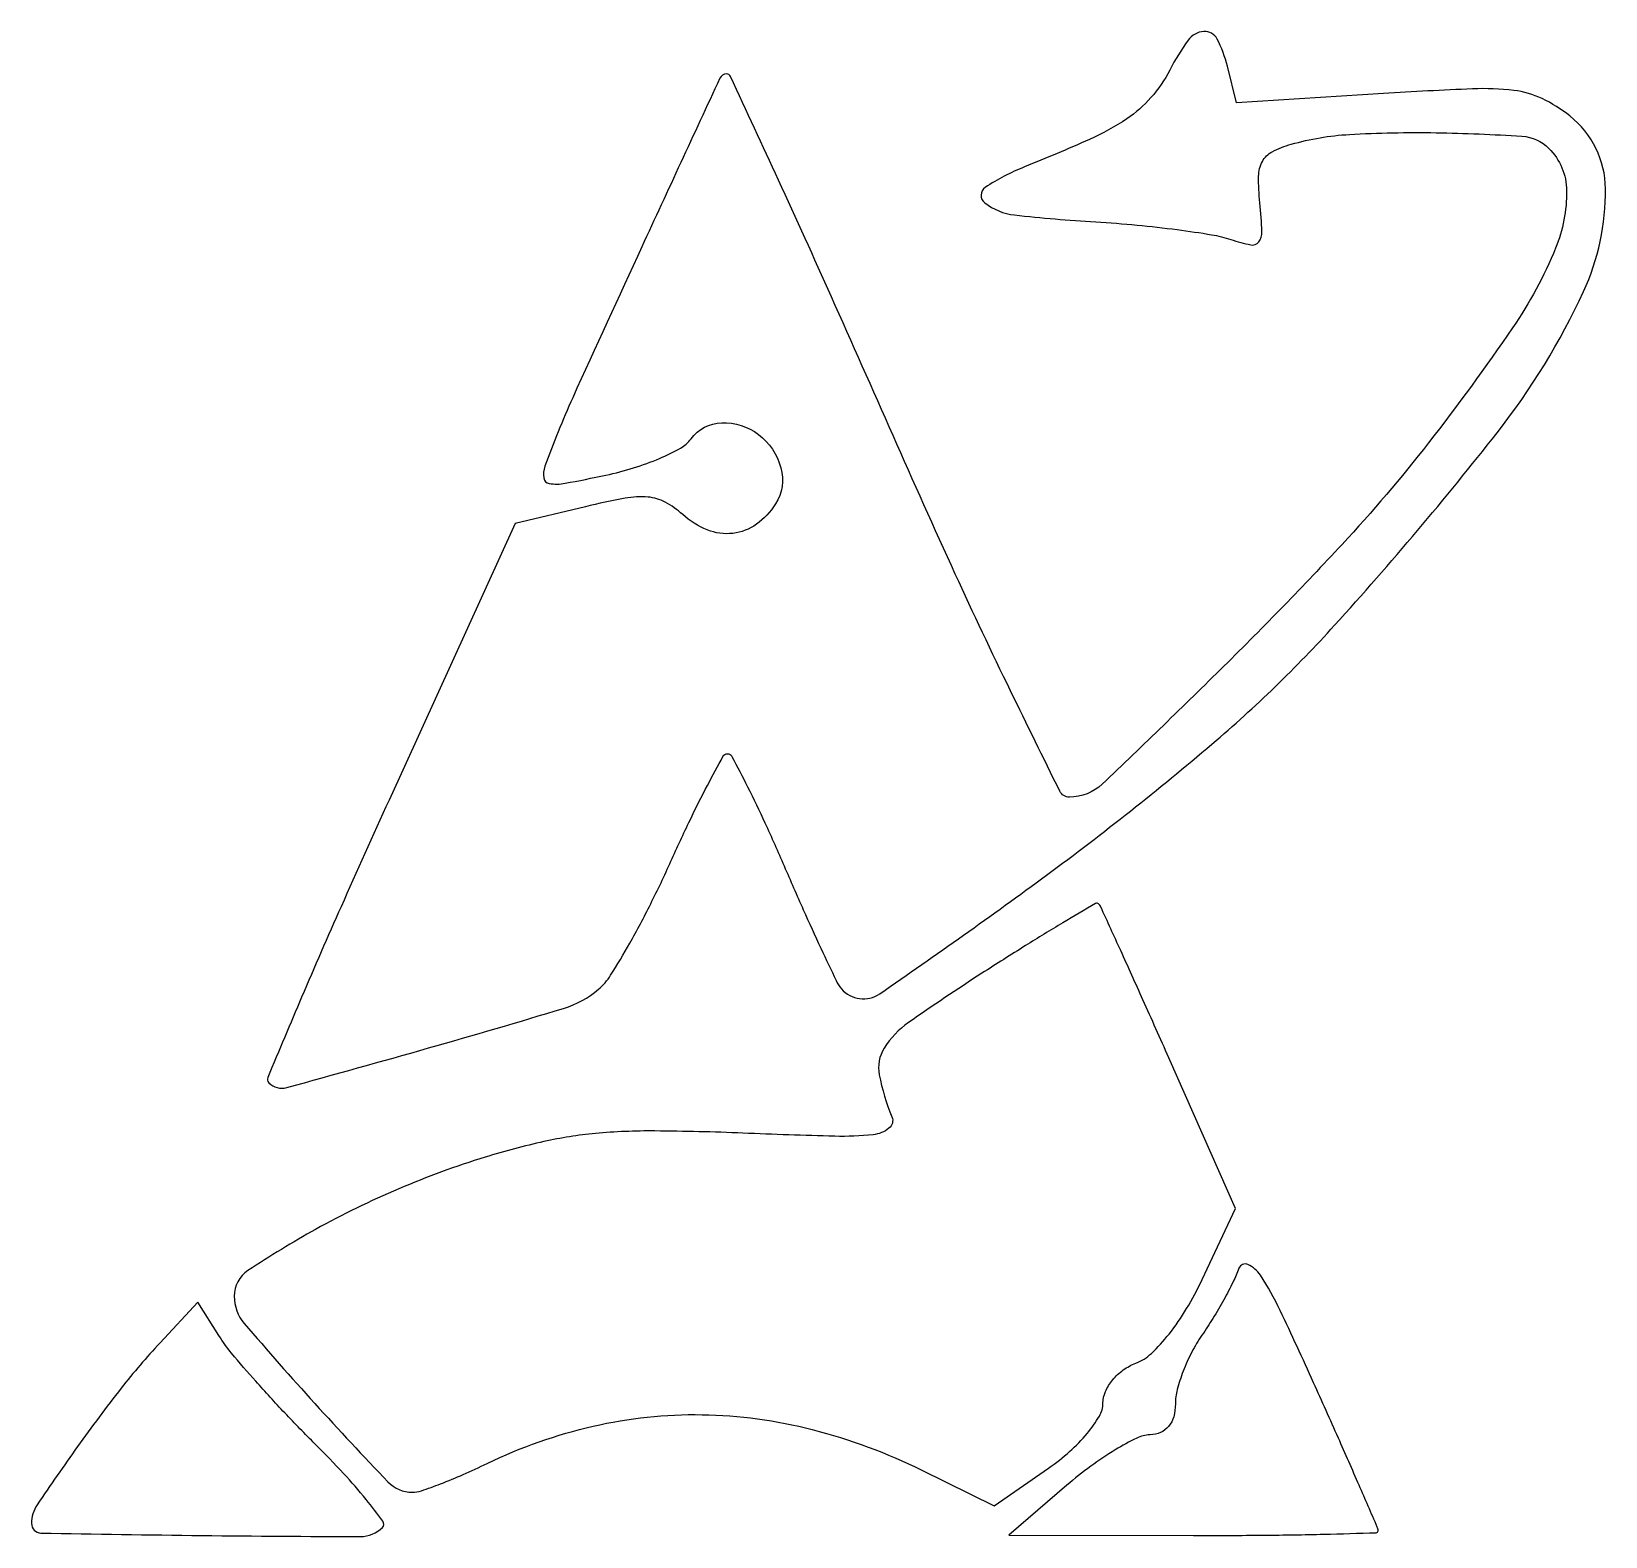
# Model space of a CAD drawing. Extents: x 1 to 110, y 2 to 106.
import ezdxf

# ---------------------------------------------------------------- set-up
doc = ezdxf.new("R2010")
doc.units = 0

msp = doc.modelspace()

# ---------------------------------------------------------------- linework, layer by layer
for points in [[(79.610994, 103.214638, -0.059925), (78.317063, 101.310898, -0.066618), (76.648959, 99.844627, -0.04203), (74.075355, 98.42512, -0.010049), (69.57295, 96.521875, 0.050954), (66.873208, 95.110665, 0.514885), (66.834236, 94.03895, 0.137354), (68.892515, 93.209258, 0.012288), (74.5, 92.728074, -0.008278), (77.350982, 92.506448, -0.008861), (80.128915, 92.194416, -0.008497), (82.504017, 91.843781, -0.040618), (83.832477, 91.511982, 0.031264), (85.204126, 91.142038, 0.283372), (85.76169, 91.346407, 0.180582), (85.981172, 92.031859, 0.013041), (85.832477, 94.051004, -0.02719), (85.749947, 95.874715, -0.121452), (86.013694, 96.903921, -0.151294), (86.690232, 97.570391, -0.050158), (88, 98.089523, -0.055191), (92.016435, 98.765987, -0.018215), (98.00837, 98.886816, -0.0123), (103.9363, 98.644446, -0.181953), (105.8, 97.8, -0.196548), (107.022235, 94.886838, -0.099702), (106.260058, 90.916124, -0.053392), (103.284921, 85.405809, -0.014839), (97.48165, 77.470345, -0.021947), (91.513976, 70.45665, -0.010801), (83.354248, 62.049805, -0.004511), (74.950726, 53.906232, -0.192858), (72.683551, 53.001666, -0.284645), (72.022604, 53.412399, -0.001587), (68.616418, 60.339997, -0.006026), (64.802453, 68.404813, -0.003714), (60.5, 77.980878, 0.00159), (56.24637, 87.556873, 0.002624), (52.584375, 95.617168, 0.0003), (49.28515, 102.767669, 0.299999), (49, 102.944461, 0.284371), (48.542341, 102.643287, 0.000282), (43.144394, 90.999152, 0.002248), (38.379077, 80.58185, 0.019496), (36.461552, 75.857182, 0.122433), (36.377515, 75.043395, 0.332517), (36.762487, 74.656405, 0.082532), (37.852443, 74.676801, 0.006682), (40.66988, 75.238445, 0.022638), (42.587253, 75.739074, 0.025368), (44.378364, 76.395711, 0.025826), (45.829646, 77.103503, 0.108934), (46.551837, 77.740004, -0.229998), (48.667616, 78.861184, -0.174476), (51.203681, 78.047929, -0.162764), (52.754776, 75.742851, -0.210953), (52.387702, 73.25, -0.096769), (51.067843, 71.847212, -0.128232), (49.438654, 71.21936, -0.12458), (47.674405, 71.459203, -0.08837), (45.973852, 72.523664, 0.061021), (44.763719, 73.376082, 0.103405), (43.579241, 73.724012, 0.065567), (42.000302, 73.642911, 0.013296), (39.250695, 73.060141), (34.404879, 71.897647), (25.691604, 52.792993, 0.002451), (22.380671, 45.43818, 0.004027), (19.659702, 39.178481, 0.000696), (17.319172, 33.651785, 0.305123), (17.393133, 33.273533, 0.269409), (18.624386, 32.94721, 0.002307), (28.423266, 35.678751, 0.004453), (37.747704, 38.414424, 0.103299), (40.162533, 39.73413, 0.076325), (40.996491, 40.699641, 0.011337), (42.317078, 42.915791, 0.012543), (43.762865, 45.62875, 0.010506), (45.162533, 48.574739, -0.005965), (46.482973, 51.420348, -0.009504), (47.686846, 53.817608, -0.003895), (48.756897, 55.813195, -0.273772), (49.069282, 55.998908, -0.279636), (49.379495, 55.81151, -0.003687), (50.452587, 53.723117, -0.009277), (51.657399, 51.220835, -0.005803), (52.978989, 48.25, 0.003076), (54.303668, 45.227947, 0.004389), (55.519615, 42.562885, 0.002471), (56.575688, 40.329871, 0.064417), (56.93712, 39.772587, 0.384576), (59.582391, 39.420026, 0.008314), (71.105977, 47.619134, 0.017394), (82.527384, 56.664437, 0.032498), (90.994912, 64.8682, 0.017625), (102.213857, 78.160848, 0.058281), (108.18582, 87.916238, 0.111471), (109.706536, 95.020866, 0.225595), (107.25, 100.043015, 0.057236), (105.323667, 101.244741, 0.081133), (103.386666, 101.804893, 0.040489), (100.519138, 101.915809, 0.005191), (94.364471, 101.591437), (84.228943, 100.951683), (83.595419, 103.475841, 0.057708), (82.885422, 105.355309, 0.298352), (81.964618, 105.875733, 0.223028), (80.883584, 105.279062, 0.037602)], [(66.638828, 40.836476, 0.009206), (61.569454, 37.435942, 0.100775), (59.886921, 35.668013, 0.190533), (59.547469, 33.836188, 0.050002), (60.426931, 30.923569, -0.337182), (60.218567, 30.131574, -0.13946), (59.127906, 29.688362, -0.034104), (56.474011, 29.580363, -0.003417), (50.130399, 29.798311, 0.008245), (44.055911, 29.948308, 0.025281), (39.94345, 29.774028, 0.031596), (36.394147, 29.215528, 0.019954), (32.340014, 28.14074, 0.02599), (26.362206, 25.951776, 0.02571), (20.621509, 23.147526, 0.02022), (15.948799, 20.306791, 0.251118), (15, 18.536772, 0.178916), (15.695518, 16.655285, 0.007268), (20.567209, 11.130988, 0.006722), (25.621809, 5.712711, 0.204445), (27.291989, 5, 0.081597), (27.929446, 5.104726, 0.010119), (29.256883, 5.583123, 0.011721), (30.820229, 6.224979, 0.009455), (32.469222, 6.985101, -0.056219), (39.784362, 9.560564, -0.060476), (47.309104, 10.356594, -0.059404), (54.921101, 9.329847, -0.051194), (62.493213, 6.522458), (67.486425, 4.065091), (71.243213, 6.668547, 0.030589), (72.695751, 7.812652, 0.036513), (73.908141, 9.064283, 0.039945), (74.750086, 10.252065, 0.135007), (75, 11.160752, -0.105716), (75.168818, 11.950282, -0.067508), (75.666147, 12.750432, -0.06304), (76.403328, 13.442662, -0.066279), (77.277923, 13.915567, 0.09952), (78.341694, 14.585031, 0.035164), (79.562216, 15.920647, 0.031908), (80.780262, 17.677177, 0.026128), (81.856393, 19.693393), (84.156939, 24.605154), (79.548431, 34.999283, 0.001009), (77.764378, 39.001261, 0.001614), (76.222888, 42.410919, 0.000291), (74.850152, 45.416751, 0.08934), (74.698957, 45.634376, 0.341776), (74.49013, 45.660985, 0.001252), (72.231896, 44.324391, 0.005525), (69.65417, 42.751132, 0.003354)], [(84.38843, 20.465096, -0.027701), (83.987293, 19.526393, -0.011337), (83.344553, 18.297526, -0.011177), (82.59304, 17.005825, -0.014043), (81.837275, 15.84563, 0.032143), (81.133994, 14.675535, 0.02697), (80.539699, 13.355389, 0.027831), (80.128407, 12.086382, 0.064533), (80, 11.09563, -0.066326), (79.882813, 10.216098, -0.105925), (79.536753, 9.5448, -0.118518), (78.979399, 9.123012, -0.097919), (78.25, 8.962453, 0.109202), (77.327332, 8.737644, 0.022094), (75.839062, 7.923211, 0.02234), (74.159765, 6.79987, 0.019281), (72.5, 5.47733), (68.5, 2.029754), (81.25, 2.014877, 0.002483), (86.138968, 2.033455, 0.004141), (90.254688, 2.103625, 0.00069), (93.866029, 2.200102, 0.40601), (94, 2.337891, 0.102686), (93.946972, 2.593374, 0.000359), (92.693152, 5.477955, 0.001915), (91.256619, 8.742198, 0.001198), (89.551155, 12.552987, 0.005213), (87.23668, 17.551692, 0.033535), (85.875317, 19.979253, 0.140225), (85.01466, 20.725058, 0.439912)], [(9.877603, 15.315911, 0.021141), (7.201012, 12.186436, 0.011612), (4.181519, 8.148293, 0.006064), (1.39172, 4.128556, 0.149749), (1, 2.849962, 0.408805), (1.656126, 2.181583, 0.001754), (12.773161, 2.014886, 0.002403), (23.71381, 1.941795, 0.1994), (25.238219, 2.571552, 0.370643), (25.270078, 2.992682, 0.011138), (24.111079, 4.49638, 0.017082), (22.555443, 6.29496, 0.010325), (20.598542, 8.321552, -0.007633), (18.497604, 10.474003, -0.007971), (16.494037, 12.65913, -0.007716), (14.823362, 14.600069, -0.034476), (13.943656, 15.815911), (12.5, 18.131823)]]:
    msp.add_lwpolyline(points, format="xyb", close=True)

doc.saveas('drawing.dxf')
